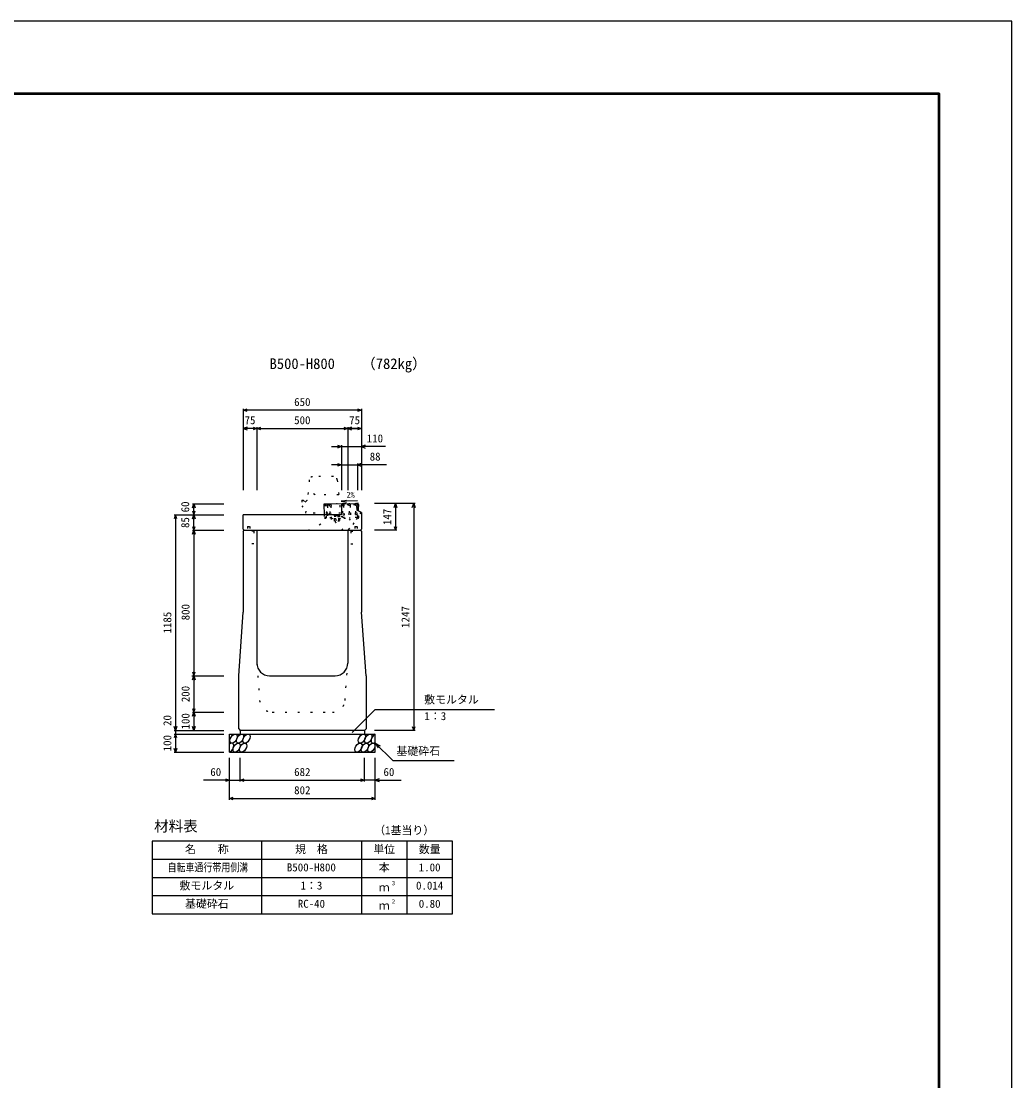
# Model space of a CAD drawing. Units: millimetres, scale not verified. Extents: x -12600 to 12600, y -5940 to 5940.
# Drawn here: x 7154 to 12600, y 115 to 5940 of the extents above; entities that cross this region are included whole.
import ezdxf
from ezdxf.enums import TextEntityAlignment as Align

# ---------------------------------------------------------------- set-up
doc = ezdxf.new("R2010")
doc.units = ezdxf.units.MM
doc.header["$LTSCALE"] = 40
doc.linetypes.add('DOTTED', pattern=[1.75, 0.25, -1.5])
for name, color, linetype, lineweight in [('0-0_DIM', 7, 'Continuous', 25), ('0-1_Defpoints', 5, 'Continuous', 25), ('0-2_HATCH', 6, 'DOTTED', 25), ('0-3_HYO', 3, 'Continuous', 25), ('0-4_HYO2', 4, 'Continuous', 25), ('0-5_OUTLINE', 3, 'Continuous', 25), ('0-6_OUTLINE2', 4, 'DOTTED', 25), ('0-7_TXT', 7, 'Continuous', 25), ('0-8_WAKU', 3, 'Continuous', 25)]:
    doc.layers.add(name, color=color, linetype=linetype, lineweight=lineweight)
doc.styles.add('ＭＳ ゴシック', font='')
doc.styles.get('ＭＳ ゴシック').set_extended_font_data('MS Gothic')

msp = doc.modelspace()

# ---------------------------------------------------------------- linework, layer by layer
at = {"layer": '0-0_DIM'}
for p, q in [((8375, 3808.96), (8375, 3361.46)), ((9025, 3801.46), (8375, 3801.46)), ((9025, 3808.96), (9025, 3361.46)), ((8450, 3701.46), (8375, 3701.46)), ((8450, 3708.96), (8450, 3361.46)), ((8450, 3701.46), (8950, 3701.46)), ((8950, 3708.96), (8950, 3361.46)), ((9025, 3701.46), (8950, 3701.46)), ((8970, 3701.46), (9025, 3701.46)), ((8860, 3601.46), (8915, 3601.46)), ((8915, 3608.96), (8915, 3361.46)), ((8915, 3601.46), (9025, 3601.46)), ((9156.52, 3601.46), (9025, 3601.46)), ((8915, 3501.46), (8860, 3501.46)), ((8915, 3501.46), (9003, 3501.46)), ((9003, 3508.96), (9003, 3361.46)), ((9161.78, 3501.46), (9003, 3501.46)), ((8095.5, 3286.46), (8268, 3286.46)), ((8103, 3226.46), (8103, 3286.46)), ((9319.5, 3288.46), (9097, 3288.46)), ((9212, 3288.46), (9212, 3141.46)), ((9312, 3288.46), (9312, 2041.46)), ((7995.5, 3226.46), (8268, 3226.46)), ((8003, 3226.46), (8003, 2041.46)), ((8103, 3141.46), (8103, 3226.46)), ((8095.5, 3141.46), (8268, 3141.46)), ((9219.5, 3141.46), (9097, 3141.46)), ((8092.25, 2341.46), (8264.75, 2341.46)), ((8095.5, 2341.46), (8268, 2341.46)), ((8974.77, 2030.65), (9101, 2156.89)), ((9101, 2156.89), (9755.81, 2156.89)), ((8095.5, 2141.46), (8268, 2141.46)), ((8103, 2141.46), (8103, 2041.46)), ((7995.5, 2041.46), (8268, 2041.46)), ((8003, 2041.46), (8003, 2021.46)), ((9319.5, 2041.46), (9097, 2041.46)), ((7995.5, 2021.46), (8268, 2021.46)), ((8003, 2021.46), (8003, 1921.46)), ((9101, 1971.46), (9196.76, 1875.71)), ((9101, 1971.46), (9126.98, 1956.46)), ((9101, 1971.46), (9116, 1945.48)), ((7995.5, 1921.46), (8268, 1921.46)), ((8299, 1660.1), (8299, 1891.46)), ((8359, 1760.1), (8359, 1891.46)), ((9041, 1760.1), (9041, 1891.46)), ((9101, 1660.1), (9101, 1891.46)), ((9196.76, 1875.71), (9534.31, 1875.71)), ((8299, 1767.6), (8157.21, 1767.6)), ((8299, 1767.6), (8359, 1767.6)), ((8359, 1767.6), (9041, 1767.6)), ((9101, 1767.6), (9041, 1767.6)), ((9101, 1767.6), (9242.79, 1767.6)), ((8299, 1667.6), (9101, 1667.6))]:
    msp.add_line(p, q, dxfattribs=at)
for points in [[(8396.14, 3793.77), (8375, 3801.46), (8396.14, 3809.16)], [(9003.86, 3809.16), (9025, 3801.46), (9003.86, 3793.77)], [(8396.14, 3709.16), (8375, 3701.46), (8396.14, 3693.77)], [(8428.86, 3709.16), (8450, 3701.46), (8428.86, 3693.77)], [(8471.14, 3693.77), (8450, 3701.46), (8471.14, 3709.16)], [(8928.86, 3709.16), (8950, 3701.46), (8928.86, 3693.77)], [(8971.14, 3709.16), (8950, 3701.46), (8971.14, 3693.77)], [(9003.86, 3709.16), (9025, 3701.46), (9003.86, 3693.77)], [(8893.86, 3609.16), (8915, 3601.46), (8893.86, 3593.77)], [(9046.14, 3609.16), (9025, 3601.46), (9046.14, 3593.77)], [(8893.86, 3509.16), (8915, 3501.46), (8893.86, 3493.77)], [(9024.14, 3509.16), (9003, 3501.46), (9024.14, 3493.77)], [(8095.3, 3265.32), (8103, 3286.46), (8110.7, 3265.32)], [(9204.3, 3267.32), (9212, 3288.46), (9219.7, 3267.32)], [(9304.3, 3267.32), (9312, 3288.46), (9319.7, 3267.32)], [(8010.7, 3205.32), (8003, 3226.46), (7995.3, 3205.32)], [(8095.3, 3247.61), (8103, 3226.46), (8110.7, 3247.61)], [(8095.3, 3205.32), (8103, 3226.46), (8110.7, 3205.32)], [(8095.3, 3162.61), (8103, 3141.46), (8110.7, 3162.61)], [(9204.3, 3162.61), (9212, 3141.46), (9219.7, 3162.61)], [(8095.3, 3120.32), (8103, 3141.46), (8110.7, 3120.32)], [(8103, 3141.46), (8103, 2341.46), (8103, 2141.46)], [(8095.3, 2362.61), (8103, 2341.46), (8110.7, 2362.61)], [(8095.3, 2320.32), (8103, 2341.46), (8110.7, 2320.32)], [(8095.3, 2162.61), (8103, 2141.46), (8110.7, 2162.61)], [(8095.3, 2120.32), (8103, 2141.46), (8110.7, 2120.32)], [(8010.7, 2062.61), (8003, 2041.46), (7995.3, 2062.61)], [(8110.7, 2062.61), (8103, 2041.46), (8095.3, 2062.61)], [(9304.3, 2062.61), (9312, 2041.46), (9319.7, 2062.61)], [(8010.7, 2000.32), (8003, 2021.46), (7995.3, 2000.32)], [(8010.7, 1942.61), (8003, 1921.46), (7995.3, 1942.61)], [(8277.86, 1775.29), (8299, 1767.6), (8277.86, 1759.9)], [(8380.14, 1759.9), (8359, 1767.6), (8380.14, 1775.29)], [(9019.86, 1775.29), (9041, 1767.6), (9019.86, 1759.9)], [(9122.14, 1775.29), (9101, 1767.6), (9122.14, 1759.9)], [(8320.14, 1659.9), (8299, 1667.6), (8320.14, 1675.29)], [(9079.86, 1675.29), (9101, 1667.6), (9079.86, 1659.9)]]:
    msp.add_lwpolyline(points, dxfattribs=at)
at = {"layer": '0-1_Defpoints'}
msp.add_lwpolyline([(-4200, -5940), (12600, -5940), (12600, 5940), (-4200, 5940)], close=True, dxfattribs=at)
at = {"layer": '0-2_HATCH'}
for p, q in [((8829.24, 3204.82), (8827.72, 3284.8)), ((8998.69, 3287.56), (8831.72, 3284.38)), ((8850.39, 3284.73), (8838.77, 3282.04)), ((8850.5, 3278.73), (8838.84, 3278.51)), ((8857.39, 3284.87), (8858.81, 3209.88)), ((9008.68, 3288.25), (8915, 3286.46)), ((8921.04, 3286.08), (8922.47, 3211.09)), ((8956.37, 3286.75), (8928.15, 3280.21)), ((8956.48, 3280.75), (8928.15, 3280.21)), ((8991.69, 3287.42), (8963.48, 3280.89)), ((8991.81, 3281.43), (8963.48, 3280.89)), ((9005.54, 3217.17), (9004.18, 3288.16)), ((9009, 3271.56), (9008.68, 3288.25)), ((9001.12, 3212.59), (8829.15, 3209.31)), ((9007.21, 3208.2), (8829.24, 3204.82)), ((8833.15, 3209.39), (8832.68, 3234.39)), ((8832.87, 3224.39), (8858.53, 3224.88)), ((8922.38, 3215.59), (8858.73, 3214.38)), ((8874.46, 3205.68), (8907.46, 3206.31)), ((8877.37, 3191.73), (8877.14, 3204.23)), ((8880, 3224.14), (8877.54, 3222.22)), ((8877.7, 3214.72), (8877.54, 3222.22)), ((8903.94, 3215.26), (8877.7, 3214.72)), ((8877.94, 3222.57), (8880, 3224.14)), ((8901.25, 3224.58), (8880, 3224.14)), ((8883.94, 3214.85), (8883.79, 3222.35)), ((8884.06, 3204.36), (8884.3, 3191.86)), ((8897.69, 3215.13), (8897.54, 3222.63)), ((8897.92, 3204.62), (8898.15, 3192.13)), ((8903.37, 3223.09), (8901.25, 3224.58)), ((8903.94, 3215.26), (8903.79, 3222.76)), ((8904.84, 3204.76), (8905.08, 3192.26)), ((8907.46, 3206.31), (8907.49, 3204.81)), ((8922.18, 3226.09), (8999.84, 3227.57)), ((8959.13, 3211.79), (8959.21, 3207.29)), ((8999.65, 3237.57), (9000.12, 3212.57)), ((9010.15, 3211.26), (9009.47, 3246.63)), ((8905.08, 3192.26), (8877.37, 3191.73))]:
    msp.add_line(p, q, dxfattribs=at)
at = {"layer": '0-2_HATCH', "linetype": 'Continuous'}
msp.add_line((9009.47, 3246.63), (9009, 3271.56), dxfattribs=at)
msp.add_lwpolyline([(8915, 3286.46), (8818.72, 3284.63), (8819.82, 3226.46)], dxfattribs=at)
at = {"layer": '0-2_HATCH'}
for points in [[(8832.68, 3234.39), (8834.18, 3234.41), (8833.41, 3274.41), (8831.91, 3274.38), (8831.72, 3284.38)], [(8837.22, 3284.48), (8836.71, 3285.17), (8833.71, 3285.12), (8833.22, 3284.41)], [(8838.72, 3284.51), (8838.91, 3274.51), (8837.41, 3274.48), (8838.18, 3234.49), (8839.67, 3234.52), (8839.87, 3224.52)], [(8851.53, 3224.74), (8851.34, 3234.74), (8852.84, 3234.77), (8852.08, 3274.76), (8850.58, 3274.73), (8850.39, 3284.73)], [(8855.89, 3284.84), (8855.37, 3285.53), (8852.37, 3285.47), (8851.89, 3284.76)], [(8857.58, 3274.87), (8856.08, 3274.84), (8856.84, 3234.85), (8858.34, 3234.87)], [(8891.21, 3285.51), (8890.7, 3286.2), (8887.7, 3286.14), (8887.21, 3285.43)], [(8921.99, 3236.09), (8923.49, 3236.12), (8922.73, 3276.11), (8921.23, 3276.08)], [(8926.54, 3286.18), (8926.03, 3286.87), (8923.03, 3286.82), (8922.54, 3286.11)], [(8928.04, 3286.21), (8928.23, 3276.21), (8926.73, 3276.18), (8927.49, 3236.19), (8928.99, 3236.22), (8929.18, 3226.22)], [(8957.51, 3226.76), (8957.32, 3236.76), (8958.82, 3236.79), (8958.06, 3276.78), (8956.56, 3276.75), (8956.37, 3286.75)], [(8961.87, 3286.86), (8961.35, 3287.55), (8958.35, 3287.49), (8957.87, 3286.78)], [(8963.37, 3286.88), (8963.56, 3276.89), (8962.06, 3276.86), (8962.82, 3236.86), (8964.32, 3236.89), (8964.51, 3226.9)], [(8992.84, 3227.43), (8992.65, 3237.43), (8994.15, 3237.46), (8993.39, 3277.45), (8991.89, 3277.43), (8991.69, 3287.42)], [(8997.19, 3287.53), (8996.68, 3288.22), (8993.68, 3288.16), (8993.19, 3287.45)], [(8998.69, 3287.56), (8998.88, 3277.56), (8997.38, 3277.53), (8998.15, 3237.54), (8999.65, 3237.57)], [(8819.82, 3226.46), (8820.14, 3209.64), (8829.14, 3209.81)], [(8907.49, 3204.81), (8874.49, 3204.18), (8874.46, 3205.68)]]:
    msp.add_lwpolyline(points, dxfattribs=at)
for centre, radius, start, end in [((8880.73, 3219), 4.53, 47.57461, 134.78335), ((8891.04, 3204.21), 19.53, 70.56972, 111.78823), ((8900.73, 3219.41), 4.53, 47.57461, 134.78335), ((9001.04, 3217.09), 4.5, 271.09113, 1.09113), ((9007.15, 3211.2), 3, 271.09113, 1.09113), ((8891.23, 3191.99), 11, 181.09113, 1.09113)]:
    msp.add_arc(centre, radius, start, end, dxfattribs=at)
at = {"layer": '0-2_HATCH', "linetype": 'Continuous'}
for centre in [(8321.89, 1996.46), (8357.37, 1996.46), (8392.84, 1996.46), (9027.05, 1996.46), (9062.52, 1996.46), (8338.77, 1946.46), (8374.25, 1946.46), (9008.45, 1946.46), (9043.93, 1946.46), (9079.41, 1946.46)]:
    msp.add_ellipse(centre, major_axis=(14.54, 23.54), ratio=0.5792, dxfattribs=at)
for centre, start_param, end_param in [((9098, 1996.46), 0.6666252, 4.1103269), ((8303.3, 1946.46), 3.7419964, 7.318141)]:
    msp.add_ellipse(centre, major_axis=(14.54, 23.54), ratio=0.5792, start_param=start_param, end_param=end_param, dxfattribs=at)
at = {"layer": '0-3_HYO'}
for p, q in [((8475, 1433.36), (8475, 1033.36)), ((9025, 1433.36), (9025, 1033.36)), ((9275, 1433.36), (9275, 1033.36)), ((7875, 1333.36), (9525, 1333.36))]:
    msp.add_line(p, q, dxfattribs=at)
msp.add_lwpolyline([(7875, 1033.36), (9525, 1033.36), (9525, 1433.36), (7875, 1433.36)], close=True, dxfattribs=at)
at = {"layer": '0-4_HYO2'}
for p, q in [((7875, 1233.36), (9525, 1233.36)), ((7875, 1133.36), (9525, 1133.36))]:
    msp.add_line(p, q, dxfattribs=at)
at = {"layer": '0-5_OUTLINE', "linetype": 'DOTTED'}
for p, q in [((8738.2, 3418.41), (8727, 3306.46)), ((8870.46, 3436.41), (8756.66, 3436.41)), ((8891.8, 3418.45), (8910, 3236.46)), ((8697, 3306.46), (8697, 3276.46)), ((8697, 3306.46), (8705, 3306.46)), ((8697, 3276.46), (8720, 3236.46)), ((8705, 3306.46), (8715, 3296.46)), ((8910, 3236.46), (8720, 3236.46))]:
    msp.add_line(p, q, dxfattribs=at)
at = {"layer": '0-5_OUTLINE'}
for p, q in [((8915, 3286.46), (9004, 3288.16)), ((8915, 3286.46), (8915, 3226.46)), ((9000, 3261.56), (9009, 3271.56)), ((8375, 3147.46), (8375, 3226.46)), ((8915, 3226.46), (8375, 3226.46)), ((9000, 3261.56), (9000, 3251.56)), ((9025, 3238.56), (9000, 3251.56)), ((9025, 3238.56), (9025, 3147.46)), ((8375, 3147.46), (8381, 3141.46)), ((9019, 3141.46), (9025, 3147.46)), ((8375, 3135.46), (8375, 2691.46)), ((8450, 3141.46), (8450, 2411.46)), ((8950, 3141.46), (8950, 2411.46)), ((9019, 3141.46), (9025, 3135.46)), ((9025, 3135.46), (9025, 2691.46)), ((8350, 2341.46), (8375, 2691.46)), ((9050, 2341.46), (9025, 2691.46)), ((8350, 2050.46), (8350, 2341.46)), ((8520, 2341.46), (8880, 2341.46)), ((9050, 2341.46), (9050, 2050.46)), ((8350, 2050.46), (8359, 2041.46)), ((9041, 2041.46), (8359, 2041.46)), ((8359, 2041.46), (8359, 2021.46)), ((9041, 2041.46), (9050, 2050.46)), ((9041, 2041.46), (9041, 2021.46)), ((8299, 2021.46), (9101, 2021.46)), ((8299, 1921.46), (8299, 2021.46)), ((9101, 1921.46), (9101, 2021.46)), ((8299, 1921.46), (9101, 1921.46))]:
    msp.add_line(p, q, dxfattribs=at)
at = {"layer": '0-5_OUTLINE', "linetype": 'DOTTED'}
msp.add_lwpolyline([(8715, 3296.46), (8725, 3306.46), (8727, 3306.46)], dxfattribs=at)
at = {"layer": '0-5_OUTLINE'}
for points in [[(9004, 3288.16), (9009, 3283.25), (9009, 3271.56)], [(8375, 3135.46), (8381, 3141.46), (9019, 3141.46)]]:
    msp.add_lwpolyline(points, dxfattribs=at)
at = {"layer": '0-5_OUTLINE', "linetype": 'DOTTED'}
for centre, start, end in [((8758.1, 3416.46), 94.13229, 174.40835), ((8871.9, 3416.46), 4.08463, 93.6009)]:
    msp.add_arc(centre, 20, start, end, dxfattribs=at)
at = {"layer": '0-5_OUTLINE'}
for centre, start, end in [((8520, 2411.46), 180, 270), ((8880, 2411.46), 270, 0)]:
    msp.add_arc(centre, 70, start, end, dxfattribs=at)
at = {"layer": '0-6_OUTLINE2'}
for p, q in [((8720, 3236.46), (8727, 3306.46)), ((8729.88, 3141.46), (8861.23, 3205.42)), ((8916.05, 3141.46), (9000, 3251.56)), ((9001.21, 3208.09), (8950, 3141.46)), ((9021.33, 3240.47), (8957.65, 3141.46)), ((8399, 3161.46), (8411, 3161.46)), ((8399, 3161.46), (8399, 3136.46)), ((8411, 3161.46), (8411, 3136.46)), ((8989, 3161.46), (9001, 3161.46)), ((8989, 3161.46), (8989, 3136.46)), ((9001, 3161.46), (9001, 3136.46)), ((8433, 3136.46), (8376, 3136.46)), ((8433, 3136.46), (8433, 3066.46)), ((8967, 3136.46), (9024, 3136.46)), ((8433, 3066.46), (8375, 3066.46)), ((8450, 2411.46), (8465.2, 2206.29)), ((8934.8, 2206.29), (8950, 2411.46)), ((8535.01, 2141.46), (8864.99, 2141.46))]:
    msp.add_line(p, q, dxfattribs=at)
for points in [[(8900, 3336.46), (8770, 3336.46), (8733, 3366.46)], [(8967, 3136.46), (8967, 3066.46), (9024, 3066.46)]]:
    msp.add_lwpolyline(points, dxfattribs=at)
for centre, start, end in [((8535.01, 2211.46), 184.23639, 270), ((8864.99, 2211.46), 270, 355.76361)]:
    msp.add_arc(centre, 70, start, end, dxfattribs=at)
at = {"layer": '0-7_TXT'}
msp.add_line((8913.17, 3301.06), (8942.81, 3296.41), dxfattribs=at)
msp.add_lwpolyline([(9003.59, 3302.78), (8913.17, 3301.06), (8942.61, 3306.83)], dxfattribs=at)
at = {"layer": '0-8_WAKU', "lineweight": 50}
msp.add_lwpolyline([(-3800, -5540), (12200, -5540), (12200, 5540), (-3800, 5540)], close=True, dxfattribs=at)

# ---------------------------------------------------------------- texts
at = {"layer": '0-0_DIM', "style": 'ＭＳ ゴシック'}
for s, p in [('650', (8655, 3811.46)), ('75', (8382.5, 3711.46)), ('500', (8655, 3711.46)), ('75', (8957.5, 3711.46)), ('110', (9054.02, 3611.46)), ('88', (9070.19, 3511.46)), ('敷モルタル', (9369.94, 2175.62)), ('1：3', (9370.94, 2084.93)), ('基礎砕石', (9217.32, 1892.88)), ('60', (8194, 1777.6)), ('682', (8655, 1777.6)), ('60', (9146, 1777.6)), ('802', (8655, 1677.6))]:
    msp.add_text(s, height=43.99, dxfattribs=at).set_placement(p, align=Align.BOTTOM_LEFT)
for s, p in [('60', (8091.16, 3240.08)), ('85', (8091.16, 3153.96)), ('147', (9202, 3169.96)), ('1185', (7993, 2573.96)), ('800', (8093, 2646.46)), ('1247', (9302, 2604.96)), ('200', (8093, 2196.46)), ('20', (7993, 2065.78)), ('100', (8093, 2046.46)), ('100', (7993, 1926.46))]:
    msp.add_text(s, height=43.99, rotation=90, dxfattribs=at).set_placement(p, align=Align.BOTTOM_LEFT)
at = {"layer": '0-7_TXT', "style": 'ＭＳ ゴシック'}
for s, height, p in [('B500-H800', 58.65, (8520, 4010.44)), ('（782kg）', 58.65, (9023.7, 4010.44)), ('2%', 32.99, (8942.74, 3310.39)), ('材料表', 58.65, (7885, 1468.36)), ('（1基当り）', 43.99, (9095, 1457.36)), ('名\u3000\u3000称', 43.99, (8055, 1353.36)), ('規\u3000格', 43.99, (8660, 1353.36)), ('単位', 43.99, (9090, 1353.36)), ('数量', 43.99, (9340, 1353.36)), ('B500-H800', 43.99, (8615, 1253.36)), ('本', 43.99, (9120, 1253.36)), ('1.00', 43.99, (9340, 1253.36)), ('敷モルタル', 43.99, (8025, 1153.36)), ('1：3', 43.99, (8690, 1153.36)), ('ｍ', 43.99, (9120, 1143.36)), ('３', 21.99, (9185.54, 1183.73)), ('0.014', 43.99, (9325, 1153.36)), ('基礎砕石', 43.99, (8055, 1053.36)), ('RC-40', 43.99, (8675, 1053.36)), ('２', 21.99, (9185.54, 1083.73)), ('0.80', 43.99, (9340, 1053.36)), ('ｍ', 43.99, (9120, 1043.36))]:
    msp.add_text(s, height=height, dxfattribs=at).set_placement(p, align=Align.BOTTOM_LEFT)
at = {"layer": '0-7_TXT', "style": 'ＭＳ ゴシック', "width": 0.8}
msp.add_text('自転車通行帯用側溝', height=43.99, dxfattribs=at).set_placement((7959, 1253.36), align=Align.BOTTOM_LEFT)

doc.saveas('drawing.dxf')
